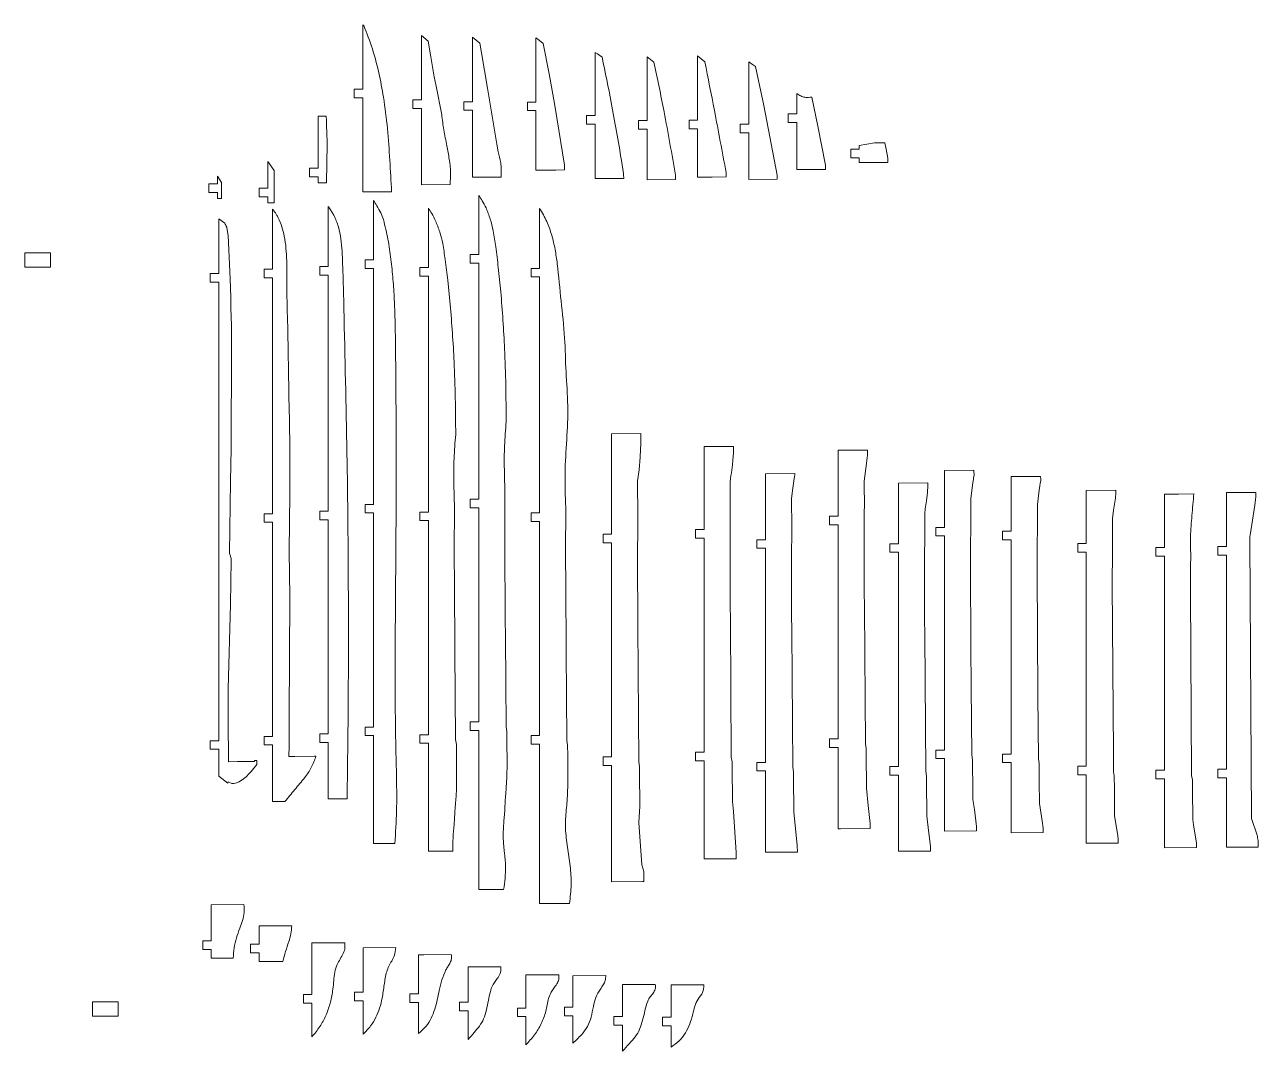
# Model space of a CAD drawing. Header units: millimetres. Extents: x -1254 to 1112, y -410 to 1173.
# Drawn here: x -733.9 to -301.3, y -283.2 to 76.7 of the extents above; entities that cross this region are included whole.
import ezdxf

# ---------------------------------------------------------------- set-up
doc = ezdxf.new("R2010")
doc.units = ezdxf.units.MM

msp = doc.modelspace()

# ---------------------------------------------------------------- linework, layer by layer
at = {"color": 7, "linetype": 'Continuous', "lineweight": 15}
for p, q in [((-614.97, 76.41), (-615.37, 76.74)), ((-615.37, 54.15), (-615.37, 76.74)), ((-594.79, 73), (-592.36, 71)), ((-594.79, 50.41), (-594.79, 73)), ((-592.36, 71), (-591.45, 65.47)), ((-574.32, 70.22), (-576.89, 72.33)), ((-576.89, 49.74), (-576.89, 72.33)), ((-573.66, 66.92), (-574.32, 70.22)), ((-554.62, 72.1), (-553.97, 71.65)), ((-554.62, 49.6), (-554.62, 72.1)), ((-552.13, 70.14), (-553.97, 71.65)), ((-549.97, 59.49), (-552.13, 70.14)), ((-591.45, 65.47), (-590.3, 58.46)), ((-571.58, 54.52), (-573.66, 66.92)), ((-533.87, 67.01), (-533.07, 66.46)), ((-533.87, 44.85), (-533.87, 67.01)), ((-533.07, 66.46), (-531.43, 65.34)), ((-513.22, 63.64), (-515.65, 65.45)), ((-515.65, 43.11), (-515.65, 65.45)), ((-495.38, 63.77), (-497.91, 65.85)), ((-497.91, 43.26), (-497.91, 65.85)), ((-478.66, 62.76), (-480.01, 63.69)), ((-480.01, 41.84), (-480.01, 63.69)), ((-478.66, 62.76), (-477.57, 62.02)), ((-474.74, 48.35), (-477.57, 62.02)), ((-590.3, 58.46), (-589.64, 55.16)), ((-548.14, 49.07), (-549.97, 59.49)), ((-618.37, 51.15), (-618.37, 54.15)), ((-618.37, 54.15), (-615.37, 54.15)), ((-587.66, 45.18), (-589.64, 55.16)), ((-568.33, 34.83), (-571.58, 54.52)), ((-463.12, 45.46), (-463.12, 52.58)), ((-618.37, 51.15), (-615.37, 51.15)), ((-615.37, 18.1), (-615.37, 51.15)), ((-597.79, 47.41), (-597.79, 50.41)), ((-597.79, 50.41), (-594.79, 50.41)), ((-579.89, 46.74), (-579.89, 49.74)), ((-579.89, 49.74), (-576.89, 49.74)), ((-557.62, 46.6), (-557.62, 49.6)), ((-557.62, 49.6), (-554.62, 49.6)), ((-547.33, 44.1), (-548.14, 49.07)), ((-470.02, 24.04), (-474.74, 48.35)), ((-455.79, 41.2), (-457.89, 51.34)), ((-631, 26.41), (-631, 44.64)), ((-628.14, 44.64), (-631, 44.64)), ((-628.14, 44.64), (-628.09, 42.99)), ((-597.79, 47.41), (-594.79, 47.41)), ((-594.79, 20.61), (-594.79, 47.41)), ((-579.89, 46.74), (-576.89, 46.74)), ((-576.89, 23.25), (-576.89, 46.74)), ((-557.62, 46.6), (-554.62, 46.6)), ((-554.62, 25.73), (-554.62, 46.6)), ((-544.6, 27.54), (-547.33, 44.1)), ((-536.87, 41.85), (-536.87, 44.85)), ((-536.87, 44.85), (-533.87, 44.85)), ((-500.91, 40.26), (-500.91, 43.26)), ((-500.91, 43.26), (-497.91, 43.26)), ((-466.12, 42.46), (-466.12, 45.46)), ((-466.12, 45.46), (-463.12, 45.46)), ((-628.09, 42.99), (-628.08, 42.68)), ((-628.08, 42.68), (-628.07, 42.07)), ((-628.07, 42.07), (-628.05, 41.28)), ((-628.05, 41.28), (-628.03, 40.44)), ((-628.03, 40.44), (-628, 39.65)), ((-628, 39.65), (-627.99, 39.21)), ((-627.88, 35), (-627.99, 39.21)), ((-536.87, 41.85), (-533.87, 41.85)), ((-533.87, 22.78), (-533.87, 41.85)), ((-518.65, 40.11), (-518.65, 43.11)), ((-518.65, 43.11), (-515.65, 43.11)), ((-518.65, 40.11), (-515.65, 40.11)), ((-515.65, 22.38), (-515.65, 40.11)), ((-500.91, 40.26), (-497.91, 40.26)), ((-497.91, 23.29), (-497.91, 40.26)), ((-483.01, 38.84), (-483.01, 41.84)), ((-483.01, 41.84), (-480.01, 41.84)), ((-466.12, 42.46), (-463.12, 42.46)), ((-463.12, 25.95), (-463.12, 42.46)), ((-453.13, 27.51), (-455.79, 41.2)), ((-628.03, 21.33), (-627.88, 35)), ((-567.89, 32.16), (-568.33, 34.83)), ((-483.01, 38.84), (-480.01, 38.84)), ((-480.01, 22.48), (-480.01, 38.84)), ((-435.94, 35.3), (-441.22, 34.44)), ((-435.43, 35.3), (-435.94, 35.3)), ((-435.43, 35.3), (-432.3, 35.32)), ((-431.83, 33.05), (-432.3, 35.32)), ((-444.22, 30.05), (-444.22, 33.05)), ((-444.22, 33.05), (-441.22, 33.05)), ((-441.22, 33.05), (-441.22, 34.44)), ((-431.23, 29.98), (-431.83, 33.05)), ((-648.63, 28.83), (-648.63, 19.42)), ((-646.45, 25.66), (-648.63, 28.83)), ((-634, 23.41), (-634, 26.41)), ((-634, 26.41), (-631, 26.41)), ((-544.59, 26.24), (-544.6, 27.54)), ((-544.59, 25.8), (-544.59, 26.24)), ((-523.86, 24.59), (-524.6, 29.07)), ((-453.12, 26.02), (-463.12, 25.95)), ((-453.13, 27.51), (-453.12, 26.02)), ((-444.22, 30.05), (-441.22, 30.05)), ((-441.22, 28.39), (-441.22, 30.05)), ((-431.22, 28.46), (-441.22, 28.39)), ((-431.23, 29.98), (-431.22, 28.61)), ((-431.22, 28.46), (-431.22, 28.61)), ((-666.31, 23.58), (-664.85, 21.46)), ((-666.31, 23.58), (-666.31, 20.91)), ((-646.45, 25.66), (-646.47, 16.34)), ((-634, 23.41), (-631, 23.41)), ((-631, 21.33), (-631, 23.41)), ((-566.84, 23.32), (-576.89, 23.25)), ((-554.62, 25.73), (-547.59, 25.78)), ((-547.59, 25.78), (-544.59, 25.8)), ((-533.87, 22.78), (-533.48, 22.78)), ((-533.48, 22.78), (-523.85, 22.85)), ((-523.86, 24.23), (-523.86, 24.59)), ((-523.85, 22.85), (-523.86, 24.23)), ((-505.64, 22.45), (-515.65, 22.38)), ((-505.64, 22.75), (-505.65, 23.98)), ((-505.64, 22.45), (-505.64, 22.75)), ((-492.85, 23.33), (-497.91, 23.29)), ((-487.91, 23.36), (-492.85, 23.33)), ((-487.91, 24.35), (-487.92, 24.89)), ((-487.91, 23.36), (-487.91, 24.35)), ((-470.01, 22.55), (-480.01, 22.48)), ((-470.02, 24.04), (-470.02, 23.91)), ((-470.02, 23.88), (-470.02, 23.91)), ((-470.02, 23.88), (-470.01, 22.55)), ((-669.31, 17.91), (-669.31, 20.91)), ((-669.31, 20.91), (-666.31, 20.91)), ((-669.31, 17.91), (-666.31, 17.91)), ((-666.31, 17.91), (-666.31, 15.83)), ((-664.85, 21.46), (-664.86, 15.83)), ((-651.63, 16.42), (-651.63, 19.42)), ((-651.63, 19.42), (-648.63, 19.42)), ((-628.03, 21.33), (-631, 21.33)), ((-615.37, 18.1), (-605.25, 18.17)), ((-584.72, 20.68), (-594.79, 20.61)), ((-666.31, 15.83), (-664.86, 15.83)), ((-651.63, 16.42), (-648.63, 16.42)), ((-648.63, 16.42), (-648.63, 14.33)), ((-648.63, 14.33), (-646.47, 14.33)), ((-646.47, 16.34), (-646.47, 14.33)), ((-627.45, -8.08), (-627.45, 12.99)), ((-611.55, 15.08), (-611.55, -5.68)), ((-574.63, 16.88), (-574.63, -3.87)), ((-646.96, 12.09), (-646.96, -8.98)), ((-626.63, 11.87), (-625.49, 9.95)), ((-608.11, 8.4), (-609.05, 10.73)), ((-592.34, 12.38), (-592.34, -8.38)), ((-553.32, -8.68), (-553.32, 12.34)), ((-665.87, 8.63), (-665.87, -10.48)), ((-665.87, 8.63), (-663.74, 7.16)), ((-663.74, 7.16), (-663.7, 7.13)), ((-663.07, 5.71), (-663.03, 5.51)), ((-663.03, 5.51), (-662.54, 2.82)), ((-661.91, -9.77), (-662.54, 2.82)), ((-724.91, -3.23), (-733.91, -3.23)), ((-733.91, -8.23), (-733.91, -3.23)), ((-724.91, -8.23), (-724.91, -3.23)), ((-577.63, -6.87), (-577.63, -3.87)), ((-577.63, -3.87), (-574.63, -3.87)), ((-724.91, -8.23), (-733.91, -8.23)), ((-641.93, -15.7), (-642, -6.07)), ((-630.45, -11.08), (-630.45, -8.08)), ((-630.45, -8.08), (-627.45, -8.08)), ((-614.55, -8.68), (-614.55, -5.68)), ((-614.55, -5.68), (-611.55, -5.68)), ((-595.34, -11.38), (-595.34, -8.38)), ((-595.34, -8.38), (-592.34, -8.38)), ((-577.63, -6.87), (-574.63, -6.87)), ((-574.63, -6.87), (-574.63, -89.61)), ((-566.94, -16.86), (-567.82, -8.35)), ((-668.87, -13.48), (-668.87, -10.48)), ((-668.87, -10.48), (-665.87, -10.48)), ((-661.91, -9.77), (-661.84, -12.56)), ((-661.77, -15.27), (-661.84, -12.56)), ((-649.96, -11.98), (-649.96, -8.98)), ((-649.96, -8.98), (-646.96, -8.98)), ((-649.96, -11.98), (-646.96, -11.98)), ((-646.96, -11.98), (-646.96, -94.71)), ((-630.45, -11.08), (-627.45, -11.08)), ((-627.45, -93.81), (-627.45, -11.08)), ((-614.55, -8.68), (-611.55, -8.68)), ((-611.55, -8.68), (-611.55, -91.41)), ((-595.34, -11.38), (-592.34, -11.38)), ((-592.34, -11.38), (-592.34, -94.11)), ((-584.65, -21.36), (-585.53, -12.85)), ((-556.32, -11.68), (-556.32, -8.68)), ((-556.32, -8.68), (-553.32, -8.68)), ((-556.32, -11.68), (-553.32, -11.68)), ((-553.32, -94.41), (-553.32, -11.68)), ((-668.87, -13.48), (-665.87, -13.48)), ((-665.87, -13.48), (-665.87, -174.27)), ((-661.77, -15.27), (-661.67, -19.09)), ((-641.93, -15.7), (-641.88, -23.23)), ((-661.67, -19.09), (-661.6, -21.41)), ((-661.6, -21.41), (-661.59, -21.95)), ((-661.59, -21.95), (-661.57, -22.64)), ((-661.57, -22.64), (-661.41, -28.65)), ((-641.88, -23.23), (-641.65, -29.79)), ((-661.36, -36.72), (-661.41, -28.65)), ((-641.65, -29.79), (-641.59, -30.83)), ((-641.59, -30.83), (-641.26, -51.64)), ((-661.36, -36.72), (-661.4, -45.31)), ((-661.4, -45.31), (-661.48, -63.14)), ((-641.26, -51.64), (-641.24, -52.2)), ((-641.24, -52.2), (-641.22, -53.54)), ((-641.09, -62.06), (-641.22, -53.54)), ((-661.48, -63.68), (-661.54, -71.87)), ((-661.48, -63.68), (-661.48, -63.14)), ((-640.94, -71.9), (-641.09, -62.06)), ((-528.1, -66.65), (-517.89, -66.58)), ((-528.1, -66.65), (-528.1, -101.91)), ((-517.89, -66.58), (-517.89, -66.79)), ((-517.89, -66.79), (-517.86, -70.06)), ((-661.73, -83.24), (-661.54, -71.87)), ((-640.94, -71.9), (-640.92, -72.12)), ((-640.91, -72.28), (-640.92, -72.12)), ((-640.91, -72.28), (-640.9, -74.28)), ((-517.86, -70.06), (-518.09, -74.68)), ((-485.38, -71.12), (-495.64, -71.19)), ((-495.64, -71.19), (-495.64, -100.21)), ((-485.36, -73.34), (-485.57, -75.97)), ((-485.38, -71.12), (-485.38, -71.18)), ((-485.38, -71.18), (-485.36, -73.34)), ((-438.34, -72.39), (-448.64, -72.46)), ((-448.64, -72.46), (-448.64, -95.54)), ((-438.34, -72.39), (-438.34, -72.82)), ((-438.34, -72.82), (-438.33, -74.13)), ((-640.95, -87.61), (-640.9, -74.28)), ((-518.45, -79.3), (-518.1, -74.85)), ((-518.1, -74.85), (-518.09, -74.81)), ((-518.09, -74.81), (-518.09, -74.68)), ((-486.08, -80.32), (-485.69, -77.51)), ((-485.69, -77.51), (-485.57, -75.97)), ((-438.75, -77.08), (-439.48, -83.29)), ((-438.75, -77.08), (-438.58, -75.89)), ((-438.58, -75.89), (-438.47, -75.15)), ((-438.47, -75.15), (-438.33, -74.13)), ((-518.99, -83.2), (-518.45, -79.3)), ((-486.38, -82.46), (-486.22, -81.3)), ((-486.22, -81.3), (-486.08, -80.32)), ((-463.85, -80.64), (-474.11, -80.72)), ((-474.11, -80.72), (-474.11, -103.8)), ((-464.06, -82.34), (-463.97, -81.72)), ((-463.88, -81.01), (-463.97, -81.72)), ((-463.85, -80.64), (-463.88, -81.01)), ((-401.01, -79.48), (-411.33, -79.55)), ((-411.33, -99.49), (-411.33, -79.55)), ((-401.18, -82.28), (-401, -81.01)), ((-401.01, -79.48), (-401.01, -79.78)), ((-401.01, -79.78), (-401, -81.01)), ((-377.63, -81.61), (-387.95, -81.68)), ((-387.95, -100.87), (-387.95, -81.68)), ((-377.63, -81.61), (-377.62, -82.6)), ((-662.04, -108.49), (-661.73, -83.24)), ((-518.99, -83.2), (-518.96, -87.45)), ((-486.38, -82.46), (-486.51, -83.53)), ((-486.49, -85.74), (-486.49, -85.74)), ((-464.54, -85.69), (-464.97, -89.33)), ((-464.54, -85.69), (-464.06, -82.34)), ((-439.48, -83.29), (-439.47, -84.88)), ((-417.16, -83.88), (-427.47, -83.95)), ((-427.47, -105.23), (-427.47, -83.95)), ((-417.36, -87.27), (-417.26, -86.41)), ((-417.26, -86.41), (-417.15, -85.61)), ((-417.16, -83.88), (-417.15, -85.26)), ((-417.15, -85.26), (-417.15, -85.61)), ((-402.15, -89.47), (-401.38, -83.73)), ((-401.23, -82.69), (-401.38, -83.73)), ((-401.18, -82.28), (-401.23, -82.69)), ((-378.77, -91.48), (-378.09, -86.44)), ((-378.09, -86.44), (-377.86, -84.88)), ((-377.86, -84.88), (-377.74, -84.03)), ((-377.74, -84.03), (-377.61, -83.15)), ((-377.62, -82.6), (-377.61, -83.15)), ((-351.29, -86.49), (-361.62, -86.56)), ((-351.28, -87.83), (-351.29, -86.49)), ((-640.95, -87.61), (-641.1, -107.86)), ((-577.63, -92.61), (-577.63, -89.61)), ((-577.63, -89.61), (-574.63, -89.61)), ((-565.55, -103.81), (-565.48, -87.63)), ((-417.7, -90.16), (-418.08, -92.94)), ((-417.7, -90.16), (-417.36, -87.27)), ((-361.62, -105.14), (-361.62, -86.56)), ((-352.04, -93.48), (-351.52, -89.91)), ((-351.52, -89.91), (-351.43, -89.23)), ((-351.35, -88.62), (-351.43, -89.23)), ((-351.35, -88.62), (-351.28, -87.98)), ((-351.28, -87.83), (-351.28, -87.98)), ((-329.32, -87.81), (-334.21, -87.84)), ((-334.21, -106.57), (-334.21, -87.84)), ((-323.88, -87.77), (-329.32, -87.81)), ((-312.5, -87.3), (-307.75, -87.27)), ((-312.5, -106.21), (-312.5, -87.3)), ((-307.75, -87.27), (-302.18, -87.23)), ((-302.28, -89.7), (-302.52, -91.72)), ((-302.28, -89.7), (-302.17, -88.76)), ((-302.17, -87.89), (-302.18, -87.23)), ((-302.17, -87.89), (-302.17, -88.76)), ((-649.96, -97.71), (-649.96, -94.71)), ((-649.96, -94.71), (-646.96, -94.71)), ((-630.45, -96.81), (-630.45, -93.81)), ((-630.45, -93.81), (-627.45, -93.81)), ((-614.55, -94.41), (-614.55, -91.41)), ((-614.55, -91.41), (-611.55, -91.41)), ((-614.55, -94.41), (-611.55, -94.41)), ((-611.55, -94.41), (-611.55, -169.47)), ((-595.34, -97.11), (-595.34, -94.11)), ((-595.34, -94.11), (-592.34, -94.11)), ((-583.26, -108.31), (-583.19, -92.14)), ((-577.63, -92.61), (-574.63, -92.61)), ((-574.63, -92.61), (-574.63, -167.67)), ((-556.32, -94.41), (-553.32, -94.41)), ((-556.32, -97.41), (-556.32, -94.41)), ((-544.24, -108.61), (-544.17, -92.44)), ((-519.02, -116.11), (-518.93, -92.62)), ((-418.3, -94.57), (-418.08, -92.94)), ((-352.43, -96.39), (-352.04, -93.48)), ((-304.19, -102.23), (-302.52, -91.72)), ((-649.96, -97.71), (-646.96, -97.71)), ((-646.96, -97.71), (-646.96, -172.77)), ((-630.45, -96.81), (-627.45, -96.81)), ((-627.45, -171.87), (-627.45, -96.81)), ((-595.34, -97.11), (-592.34, -97.11)), ((-592.34, -97.11), (-592.34, -172.17)), ((-556.32, -97.41), (-553.32, -97.41)), ((-553.32, -172.47), (-553.32, -97.41)), ((-451.64, -98.54), (-451.64, -95.54)), ((-451.64, -95.54), (-448.64, -95.54)), ((-451.64, -98.54), (-448.64, -98.54)), ((-448.64, -98.54), (-448.64, -173.6)), ((-414.33, -102.49), (-414.33, -99.49)), ((-414.33, -99.49), (-411.33, -99.49)), ((-565.47, -115.66), (-565.55, -103.81)), ((-531.1, -104.91), (-531.1, -101.91)), ((-531.1, -101.91), (-528.1, -101.91)), ((-498.64, -103.21), (-498.64, -100.21)), ((-498.64, -100.21), (-495.64, -100.21)), ((-498.64, -103.21), (-495.64, -103.21)), ((-495.64, -103.21), (-495.64, -178.27)), ((-477.11, -106.8), (-477.11, -103.8)), ((-477.11, -103.8), (-474.11, -103.8)), ((-414.33, -102.49), (-411.33, -102.49)), ((-411.33, -177.55), (-411.33, -102.49)), ((-390.95, -103.87), (-390.95, -100.87)), ((-390.95, -100.87), (-387.95, -100.87)), ((-640.98, -123.83), (-641.1, -107.86)), ((-531.1, -104.91), (-528.1, -104.91)), ((-528.1, -104.91), (-528.1, -179.97)), ((-477.11, -106.8), (-474.11, -106.8)), ((-474.11, -106.8), (-474.11, -181.85)), ((-430.47, -108.23), (-430.47, -105.23)), ((-430.47, -105.23), (-427.47, -105.23)), ((-390.95, -103.87), (-387.95, -103.87)), ((-387.95, -178.93), (-387.95, -103.87)), ((-364.62, -108.14), (-364.62, -105.14)), ((-364.62, -105.14), (-361.62, -105.14)), ((-364.62, -108.14), (-361.62, -108.14)), ((-361.62, -183.2), (-361.62, -108.14)), ((-337.21, -109.57), (-337.21, -106.57)), ((-337.21, -106.57), (-334.21, -106.57)), ((-315.5, -109.21), (-315.5, -106.21)), ((-315.5, -106.21), (-312.5, -106.21)), ((-303.64, -201.57), (-304.32, -103.87)), ((-661.54, -110.44), (-662.04, -108.49)), ((-661.55, -111.01), (-661.75, -126.44)), ((-661.54, -110.44), (-661.55, -111.01)), ((-583.17, -120.16), (-583.26, -108.31)), ((-544.15, -120.46), (-544.24, -108.61)), ((-439.48, -121.6), (-439.56, -109.74)), ((-430.47, -108.23), (-427.47, -108.23)), ((-427.47, -183.29), (-427.47, -108.23)), ((-337.21, -109.57), (-334.21, -109.57)), ((-334.21, -184.62), (-334.21, -109.57)), ((-315.5, -109.21), (-312.5, -109.21)), ((-312.5, -184.27), (-312.5, -109.21)), ((-565.42, -121.73), (-565.47, -115.66)), ((-518.94, -127.96), (-519.02, -116.11)), ((-486.47, -126.26), (-486.56, -114.41)), ((-402.25, -113.69), (-402.06, -141.3)), ((-378.87, -115.07), (-378.57, -158.43)), ((-583.13, -126.23), (-583.17, -120.16)), ((-544.11, -126.53), (-544.15, -120.46)), ((-464.95, -129.85), (-465.03, -118)), ((-418.4, -119.43), (-418.31, -131.28)), ((-352.54, -119.34), (-352.13, -178.46)), ((-640.98, -123.83), (-641.14, -165.82)), ((-565.36, -131.26), (-565.42, -121.73)), ((-439.44, -127.67), (-439.48, -121.6)), ((-325.13, -121.96), (-324.68, -186.54)), ((-662.55, -156.06), (-661.75, -126.44)), ((-583.07, -135.76), (-583.13, -126.23)), ((-544.05, -136.06), (-544.11, -126.53)), ((-518.9, -134.03), (-518.94, -127.96)), ((-486.43, -132.33), (-486.47, -126.26)), ((-439.1, -175.31), (-439.44, -127.67)), ((-565.31, -138.1), (-565.36, -131.26)), ((-518.57, -181.68), (-518.9, -134.03)), ((-486.1, -179.98), (-486.43, -132.33)), ((-464.91, -135.92), (-464.95, -129.85)), ((-418.27, -137.35), (-418.31, -131.28)), ((-583.02, -142.6), (-583.07, -135.76)), ((-565.09, -169.38), (-565.31, -138.1)), ((-544, -142.9), (-544.05, -136.06)), ((-464.57, -183.57), (-464.91, -135.92)), ((-417.94, -185), (-418.27, -137.35)), ((-582.8, -173.88), (-583.02, -142.6)), ((-401.96, -155.44), (-402.06, -141.3)), ((-543.78, -174.18), (-544, -142.9)), ((-401.79, -179.26), (-401.96, -155.44)), ((-662.55, -156.06), (-662.56, -162.4)), ((-378.42, -180.64), (-378.57, -158.43)), ((-662.56, -162.4), (-662.58, -168.43)), ((-662.58, -168.43), (-662.55, -173.48)), ((-641.14, -165.82), (-641.2, -174.87)), ((-577.63, -170.67), (-577.63, -167.67)), ((-577.63, -167.67), (-574.63, -167.67)), ((-649.96, -175.77), (-649.96, -172.77)), ((-649.96, -172.77), (-646.96, -172.77)), ((-630.45, -174.87), (-630.45, -171.87)), ((-630.45, -171.87), (-627.45, -171.87)), ((-614.55, -172.47), (-614.55, -169.47)), ((-614.55, -169.47), (-611.55, -169.47)), ((-614.55, -172.47), (-611.55, -172.47)), ((-611.55, -172.47), (-611.55, -210.28)), ((-595.34, -175.17), (-595.34, -172.17)), ((-595.34, -172.17), (-592.34, -172.17)), ((-577.63, -170.67), (-574.63, -170.67)), ((-574.63, -170.67), (-574.63, -226.48)), ((-564.81, -171.04), (-565.09, -169.38)), ((-564.79, -174.57), (-564.81, -171.04)), ((-556.32, -175.47), (-556.32, -172.47)), ((-556.32, -172.47), (-553.32, -172.47)), ((-668.87, -177.27), (-668.87, -174.27)), ((-668.87, -174.27), (-665.87, -174.27)), ((-668.87, -177.27), (-665.87, -177.27)), ((-665.87, -177.27), (-665.87, -186.7)), ((-662.45, -175.05), (-662.55, -173.48)), ((-662.45, -175.05), (-662.45, -175.25)), ((-662.45, -175.25), (-662.41, -181.63)), ((-649.96, -175.77), (-646.96, -175.77)), ((-646.96, -175.77), (-646.96, -195.58)), ((-641.21, -176.2), (-641.24, -179.77)), ((-641.2, -174.87), (-641.21, -176.2)), ((-630.45, -174.87), (-627.45, -174.87)), ((-627.45, -194.68), (-627.45, -174.87)), ((-595.34, -175.17), (-592.34, -175.17)), ((-592.34, -175.17), (-592.34, -212.98)), ((-582.52, -175.54), (-582.8, -173.88)), ((-582.5, -179.07), (-582.52, -175.54)), ((-564.73, -182.17), (-564.79, -174.57)), ((-556.32, -175.47), (-553.32, -175.47)), ((-553.32, -231.28), (-553.32, -175.47)), ((-543.5, -175.84), (-543.78, -174.18)), ((-543.48, -179.37), (-543.5, -175.84)), ((-451.64, -176.6), (-451.64, -173.6)), ((-451.64, -173.6), (-448.64, -173.6)), ((-451.64, -176.6), (-448.64, -176.6)), ((-448.64, -176.6), (-448.64, -205.13)), ((-438.82, -176.97), (-439.1, -175.31)), ((-438.8, -180.51), (-438.82, -176.97)), ((-662.41, -181.63), (-659.29, -181.61)), ((-659.29, -181.61), (-658.16, -181.6)), ((-658.16, -181.6), (-657.03, -181.59)), ((-657.03, -181.59), (-656.18, -181.59)), ((-656.18, -181.59), (-655.5, -181.58)), ((-655.5, -181.58), (-654.95, -181.58)), ((-654.95, -181.58), (-654.49, -181.58)), ((-654.49, -181.58), (-654.08, -181.57)), ((-654.08, -181.57), (-653.72, -181.57)), ((-653.72, -181.57), (-653.38, -181.57)), ((-653.38, -181.57), (-653.3, -181.57)), ((-653.3, -181.47), (-653.3, -181.22)), ((-653.24, -181.22), (-653.3, -181.22)), ((-653.3, -181.57), (-653.3, -181.47)), ((-652.94, -181.22), (-653.24, -181.22)), ((-652.94, -181.22), (-652.51, -181.22)), ((-652.51, -181.22), (-652.51, -182.32)), ((-641.24, -179.77), (-639.14, -179.76)), ((-639.14, -179.76), (-632.25, -179.71)), ((-632.25, -179.71), (-631.76, -179.71)), ((-582.44, -186.67), (-582.5, -179.07)), ((-543.41, -188.18), (-543.48, -179.37)), ((-531.1, -182.97), (-531.1, -179.97)), ((-531.1, -179.97), (-528.1, -179.97)), ((-518.29, -183.34), (-518.57, -181.68)), ((-498.64, -181.27), (-498.64, -178.27)), ((-498.64, -178.27), (-495.64, -178.27)), ((-498.64, -181.27), (-495.64, -181.27)), ((-495.64, -181.27), (-495.64, -215.73)), ((-485.82, -181.64), (-486.1, -179.98)), ((-485.8, -185.17), (-485.82, -181.64)), ((-438.74, -189.31), (-438.8, -180.51)), ((-414.33, -180.55), (-414.33, -177.55)), ((-414.33, -177.55), (-411.33, -177.55)), ((-414.33, -180.55), (-411.33, -180.55)), ((-411.33, -205.94), (-411.33, -180.55)), ((-401.51, -180.92), (-401.79, -179.26)), ((-401.49, -183.94), (-401.51, -180.92)), ((-390.95, -181.93), (-390.95, -178.93)), ((-390.95, -178.93), (-387.95, -178.93)), ((-378.42, -180.64), (-378.14, -182.3)), ((-352.08, -185.12), (-352.13, -178.46)), ((-655.21, -185.74), (-656.27, -186.88)), ((-654.52, -185.05), (-655.21, -185.74)), ((-652.5, -182.59), (-654.52, -185.05)), ((-652.51, -182.32), (-652.5, -182.59)), ((-564.82, -186.99), (-564.73, -182.17)), ((-531.1, -182.97), (-528.1, -182.97)), ((-528.1, -182.97), (-528.1, -223.68)), ((-518.26, -186.88), (-518.29, -183.34)), ((-485.73, -193.98), (-485.8, -185.17)), ((-477.11, -184.85), (-477.11, -181.85)), ((-477.11, -181.85), (-474.11, -181.85)), ((-477.11, -184.85), (-474.11, -184.85)), ((-474.11, -184.85), (-474.11, -213.38)), ((-464.3, -185.22), (-464.57, -183.57)), ((-464.27, -188.76), (-464.3, -185.22)), ((-430.47, -186.29), (-430.47, -183.29)), ((-430.47, -183.29), (-427.47, -183.29)), ((-417.66, -186.66), (-417.94, -185)), ((-401.49, -183.94), (-401.46, -189.25)), ((-390.95, -181.93), (-387.95, -181.93)), ((-387.95, -206.56), (-387.95, -181.93)), ((-378.14, -182.3), (-378.12, -184.81)), ((-378.12, -184.81), (-378.11, -186.63)), ((-364.62, -186.2), (-364.62, -183.2)), ((-364.62, -183.2), (-361.62, -183.2)), ((-351.8, -186.57), (-352.08, -185.12)), ((-337.21, -187.62), (-337.21, -184.62)), ((-337.21, -184.62), (-334.21, -184.62)), ((-315.5, -187.27), (-315.5, -184.27)), ((-315.5, -184.27), (-312.5, -184.27)), ((-665.87, -186.7), (-662.68, -189.1)), ((-662.68, -189.1), (-662.49, -188.72)), ((-662.09, -188.96), (-662.49, -188.72)), ((-662.05, -188.97), (-662.09, -188.96)), ((-661.48, -189.16), (-662.05, -188.97)), ((-661.31, -189.24), (-661.48, -189.16)), ((-660.51, -189.3), (-661.31, -189.24)), ((-659.93, -189.15), (-660.51, -189.3)), ((-660.51, -189.3), (-660.51, -189.3)), ((-659.62, -189.09), (-659.93, -189.15)), ((-659.61, -189.08), (-659.62, -189.09)), ((-658.67, -188.69), (-659.61, -189.08)), ((-658.55, -188.6), (-658.67, -188.69)), ((-657.59, -188), (-658.55, -188.6)), ((-657.19, -187.64), (-657.59, -188)), ((-656.27, -186.88), (-657.19, -187.64)), ((-582.53, -191.49), (-582.44, -186.67)), ((-565.02, -190.68), (-564.82, -186.99)), ((-543.71, -195.48), (-543.4, -189.77)), ((-543.41, -188.5), (-543.41, -188.18)), ((-543.4, -189.77), (-543.41, -188.5)), ((-518.2, -195.68), (-518.26, -186.88)), ((-464.21, -197.56), (-464.27, -188.76)), ((-438.74, -189.64), (-438.74, -189.31)), ((-438.73, -190.9), (-438.74, -189.64)), ((-430.47, -186.29), (-427.47, -186.29)), ((-427.47, -213.02), (-427.47, -186.29)), ((-417.63, -190.19), (-417.66, -186.66)), ((-417.63, -190.19), (-417.57, -199)), ((-401.46, -189.25), (-401.45, -190.4)), ((-378.11, -186.63), (-378.09, -188.59)), ((-378.04, -196.23), (-378.09, -188.59)), ((-364.62, -186.2), (-361.62, -186.2)), ((-361.62, -210.22), (-361.62, -186.2)), ((-351.79, -188.13), (-351.8, -186.57)), ((-351.79, -188.13), (-351.78, -189.68)), ((-351.7, -200.5), (-351.78, -189.68)), ((-337.21, -187.62), (-334.21, -187.62)), ((-334.21, -211.79), (-334.21, -187.62)), ((-324.4, -187.9), (-324.68, -186.54)), ((-324.37, -191.48), (-324.4, -187.9)), ((-315.5, -187.27), (-312.5, -187.27)), ((-312.5, -211.61), (-312.5, -187.27)), ((-582.73, -195.18), (-582.53, -191.49)), ((-485.73, -194.3), (-485.73, -193.98)), ((-485.72, -195.56), (-485.73, -194.3)), ((-438.15, -196.96), (-438.73, -190.9)), ((-401.42, -194.85), (-401.45, -190.4)), ((-324.3, -201.92), (-324.37, -191.48)), ((-642.64, -195.58), (-646.96, -195.58)), ((-620.85, -194.68), (-627.45, -194.68)), ((-518.19, -197.27), (-518.5, -202.99)), ((-518.2, -196.01), (-518.2, -195.68)), ((-518.19, -197.27), (-518.2, -196.01)), ((-485.39, -199.04), (-485.72, -195.56)), ((-464.21, -197.89), (-464.21, -197.56)), ((-464.2, -199.15), (-464.21, -197.89)), ((-438.15, -196.96), (-437.43, -203.32)), ((-417.57, -199), (-417.57, -199.32)), ((-401.42, -194.85), (-400.86, -198.4)), ((-400.86, -198.4), (-400.14, -204.32)), ((-378.04, -196.23), (-377.08, -202.33)), ((-518.5, -202.99), (-517.43, -217.83)), ((-485.39, -199.04), (-484.38, -213.44)), ((-463.07, -211.03), (-464.2, -199.15)), ((-437.43, -203.32), (-437.42, -204.62)), ((-417.56, -200.59), (-417.57, -199.32)), ((-417.56, -200.59), (-417.4, -201.6)), ((-417.4, -201.6), (-416.9, -205.73)), ((-377.08, -202.33), (-376.76, -204.95)), ((-351.7, -200.5), (-350.6, -207.56)), ((-324.3, -201.92), (-324.01, -203.81)), ((-301.72, -207.41), (-303.64, -201.57)), ((-448.64, -205.13), (-447.77, -205.12)), ((-447.77, -205.12), (-437.41, -205.05)), ((-437.42, -204.62), (-437.41, -205.05)), ((-416.9, -205.73), (-416.27, -211.2)), ((-411.33, -205.94), (-400.13, -205.86)), ((-400.14, -204.32), (-400.13, -205.56)), ((-400.13, -205.56), (-400.13, -205.86)), ((-387.95, -206.56), (-376.75, -206.49)), ((-376.76, -204.95), (-376.76, -205.5)), ((-376.76, -205.5), (-376.75, -206.49)), ((-350.6, -207.56), (-350.43, -208.66)), ((-324.01, -203.81), (-323.03, -210.23)), ((-604.11, -210.28), (-611.55, -210.28)), ((-463.07, -211.03), (-462.91, -213.3)), ((-416.27, -211.2), (-416.27, -211.56)), ((-416.27, -211.56), (-416.26, -212.94)), ((-361.62, -210.22), (-351.5, -210.15)), ((-351.5, -210.15), (-350.42, -210.15)), ((-350.42, -209.99), (-350.43, -208.66)), ((-350.42, -209.99), (-350.42, -210.15)), ((-334.21, -211.79), (-323.02, -211.72)), ((-323.03, -210.58), (-323.03, -210.23)), ((-323.03, -210.58), (-323.02, -211.72)), ((-312.5, -211.61), (-309.09, -211.59)), ((-309.09, -211.59), (-301.31, -211.53)), ((-583.78, -212.98), (-592.34, -212.98)), ((-495.64, -215.73), (-484.64, -215.65)), ((-484.64, -215.65), (-484.37, -215.65)), ((-484.38, -213.44), (-484.37, -215.6)), ((-484.37, -215.6), (-484.37, -215.65)), ((-474.11, -213.38), (-473.24, -213.38)), ((-473.24, -213.38), (-462.91, -213.3)), ((-427.47, -213.02), (-419.99, -212.97)), ((-419.99, -212.97), (-416.26, -212.94)), ((-517.43, -217.83), (-516.82, -220.12)), ((-516.82, -220.12), (-516.79, -223.39)), ((-528.1, -223.68), (-517.28, -223.61)), ((-517.28, -223.61), (-516.79, -223.6)), ((-516.79, -223.39), (-516.79, -223.6)), ((-565.95, -226.48), (-574.63, -226.48)), ((-657.05, -231.69), (-668.46, -231.77)), ((-668.46, -244.45), (-668.46, -231.77)), ((-542.83, -231.28), (-553.32, -231.28)), ((-640.24, -239.11), (-651.69, -239.19)), ((-651.69, -245.63), (-651.69, -239.19)), ((-671.46, -247.45), (-671.46, -244.45)), ((-671.46, -244.45), (-668.46, -244.45)), ((-654.69, -248.63), (-654.69, -245.63)), ((-654.69, -245.63), (-651.69, -245.63)), ((-621.68, -245.07), (-633.16, -245.15)), ((-633.16, -263.28), (-633.16, -245.15)), ((-671.46, -247.45), (-668.46, -247.45)), ((-668.46, -250.45), (-668.46, -247.45)), ((-660.81, -250.45), (-668.46, -250.45)), ((-654.69, -248.63), (-651.69, -248.63)), ((-651.69, -251.63), (-651.69, -248.63)), ((-603.72, -246.81), (-615.21, -246.9)), ((-615.21, -262.4), (-615.21, -246.9)), ((-593.92, -249.27), (-595.8, -249.28)), ((-595.8, -262.98), (-595.8, -249.28)), ((-584.29, -249.2), (-593.92, -249.27)), ((-643.41, -251.63), (-651.69, -251.63)), ((-566.92, -253.49), (-578.44, -253.57)), ((-578.44, -265.93), (-578.44, -253.57)), ((-546.61, -256.3), (-558.14, -256.38)), ((-558.14, -267.99), (-558.14, -256.38)), ((-530.14, -256.61), (-541.66, -256.69)), ((-541.66, -267.69), (-541.66, -256.69)), ((-636.16, -266.28), (-636.16, -263.28)), ((-636.16, -263.28), (-633.16, -263.28)), ((-618.21, -265.4), (-618.21, -262.4)), ((-618.21, -262.4), (-615.21, -262.4)), ((-598.8, -262.98), (-595.8, -262.98)), ((-598.8, -265.98), (-598.8, -262.98)), ((-512.78, -259.7), (-524.31, -259.78)), ((-524.31, -270.93), (-524.31, -259.78)), ((-495.72, -259.82), (-507.24, -259.9)), ((-507.24, -271.22), (-507.24, -259.9)), ((-701.17, -265.78), (-710.17, -265.78)), ((-710.17, -270.78), (-710.17, -265.78)), ((-701.17, -270.78), (-701.17, -265.78)), ((-636.16, -266.28), (-633.16, -266.28)), ((-633.16, -278.04), (-633.16, -266.28)), ((-618.21, -265.4), (-615.21, -265.4)), ((-615.21, -277.08), (-615.21, -265.4)), ((-598.8, -265.98), (-595.8, -265.98)), ((-595.8, -276.87), (-595.8, -265.98)), ((-581.44, -268.93), (-581.44, -265.93)), ((-581.44, -265.93), (-578.44, -265.93)), ((-561.14, -267.99), (-558.14, -267.99)), ((-561.14, -270.99), (-561.14, -267.99)), ((-544.66, -270.69), (-544.66, -267.69)), ((-544.66, -267.69), (-541.66, -267.69)), ((-701.17, -270.78), (-710.17, -270.78)), ((-581.44, -268.93), (-578.44, -268.93)), ((-578.44, -279.05), (-578.44, -268.93)), ((-561.14, -270.99), (-558.14, -270.99)), ((-558.14, -280.89), (-558.14, -270.99)), ((-544.66, -270.69), (-541.66, -270.69)), ((-541.66, -280.29), (-541.66, -270.69)), ((-527.31, -273.93), (-527.31, -270.93)), ((-527.31, -270.93), (-524.31, -270.93)), ((-510.24, -274.22), (-510.24, -271.22)), ((-510.24, -271.22), (-507.24, -271.22)), ((-527.31, -273.93), (-524.31, -273.93)), ((-524.31, -283.15), (-524.31, -273.93)), ((-510.24, -274.22), (-507.24, -274.22)), ((-507.24, -281.66), (-507.24, -274.22))]:
    msp.add_line(p, q, dxfattribs=at)
msp.add_arc((-294.32, -103.8), 10, 170.9707, 180.3998, dxfattribs=at)
for points, knots in [([(-605.25, 18.17), (-605.44, 21.86), (-605.81, 29.25), (-606.62, 40.31), (-607.86, 50.54), (-609.63, 59.87), (-611.81, 68.29), (-613.92, 73.7), (-614.97, 76.41)], [0, 0, 0, 0, 0.186663, 0.373905, 0.560747, 0.707054, 0.853203, 1, 1, 1, 1]), ([(-524.6, 29.07), (-525.75, 35.86), (-527.81, 47.99), (-530.33, 60.04), (-531.43, 65.34)], [0, 0, 0, 0, 0.559991, 1, 1, 1, 1]), ([(-505.65, 23.98), (-506.97, 31.4), (-509.31, 44.66), (-512.02, 57.84), (-513.22, 63.64)], [0, 0, 0, 0, 0.559987, 1, 1, 1, 1]), ([(-487.92, 24.89), (-489.28, 32.16), (-491.7, 45.13), (-494.26, 58.08), (-495.38, 63.77)], [0, 0, 0, 0, 0.559999, 1, 1, 1, 1]), ([(-463.12, 52.58), (-462.67, 52.29), (-461.81, 51.73), (-460.4, 51.2), (-459.07, 51.25), (-458.26, 51.31), (-457.89, 51.34)], [0, 0, 0, 0, 0.286413, 0.561399, 0.795315, 1, 1, 1, 1]), ([(-584.72, 20.68), (-584.62, 22.11), (-584.4, 25.08), (-584.99, 29.64), (-585.88, 34.59), (-586.98, 39.76), (-587.44, 43.41), (-587.66, 45.18)], [0, 0, 0, 0, 0.173419, 0.360036, 0.554643, 0.783769, 1, 1, 1, 1]), ([(-566.84, 23.32), (-566.79, 25), (-566.71, 28), (-567.53, 30.89), (-567.89, 32.16)], [0, 0, 0, 0, 0.560354, 1, 1, 1, 1]), ([(-626.63, 11.87), (-626.77, 12.08), (-627.04, 12.46), (-627.33, 12.83), (-627.45, 12.99)], [0, 0, 0, 0, 0.556913, 1, 1, 1, 1]), ([(-609.05, 10.73), (-609.47, 11.57), (-610.23, 13.07), (-611.14, 14.46), (-611.55, 15.08)], [0, 0, 0, 0, 0.561971, 1, 1, 1, 1]), ([(-572.13, 12.53), (-572.55, 13.37), (-573.31, 14.87), (-574.22, 16.27), (-574.63, 16.88)], [0, 0, 0, 0, 0.561962, 1, 1, 1, 1]), ([(-646.14, 10.97), (-646.29, 11.18), (-646.55, 11.56), (-646.84, 11.93), (-646.96, 12.09)], [0, 0, 0, 0, 0.556908, 1, 1, 1, 1]), ([(-645, 9.05), (-645.2, 9.41), (-645.55, 10.06), (-645.96, 10.69), (-646.14, 10.97)], [0, 0, 0, 0, 0.552064, 1, 1, 1, 1]), ([(-642, -6.07), (-642.07, -4.61), (-642.22, -1.69), (-642.73, 2.32), (-643.59, 5.96), (-644.53, 8.02), (-645, 9.05)], [0, 0, 0, 0, 0.282945, 0.56338, 0.781412, 1, 1, 1, 1]), ([(-620.85, -194.68), (-620.68, -181.92), (-620.33, -156.39), (-620.38, -118.11), (-620.72, -75.74), (-621.66, -38.74), (-622.14, -13.03), (-622.59, -2.7), (-622.97, 1.66), (-623.75, 5.97), (-624.91, 8.63), (-625.49, 9.95)], [0, 0, 0, 0, 0.18673, 0.373446, 0.560073, 0.806539, 0.914849, 0.936338, 0.957753, 0.978899, 1, 1, 1, 1]), ([(-589.84, 8.03), (-590.26, 8.87), (-591.02, 10.36), (-591.93, 11.76), (-592.34, 12.38)], [0, 0, 0, 0, 0.561971, 1, 1, 1, 1]), ([(-569.58, 4.52), (-569.9, 5.89), (-570.55, 8.62), (-571.6, 11.23), (-572.13, 12.53)], [0, 0, 0, 0, 0.498797, 1, 1, 1, 1]), ([(-544.17, -92.44), (-544.32, -88.48), (-544.62, -80.56), (-543.8, -68.71), (-543.19, -56.84), (-544.23, -44.99), (-544.35, -32.71), (-545.88, -20.11), (-546.74, -9.72), (-547.84, -2.02), (-549, 2.96), (-550.69, 7.85), (-552.43, 10.83), (-553.32, 12.34)], [0, 0, 0, 0, 0.111985, 0.223871, 0.335635, 0.447686, 0.55962, 0.682643, 0.806222, 0.85449, 0.902493, 0.950658, 1, 1, 1, 1]), ([(-663.07, 5.71), (-663.18, 5.98), (-663.38, 6.46), (-663.6, 6.93), (-663.7, 7.13)], [0, 0, 0, 0, 0.558986, 1, 1, 1, 1]), ([(-604.11, -210.28), (-603.86, -206.48), (-603.36, -198.86), (-603.49, -187.38), (-603.78, -175.89), (-603.95, -164.41), (-604.01, -152.95), (-603.95, -127.36), (-603.58, -96.61), (-603.66, -60.67), (-603.78, -40.33), (-604.01, -26.63), (-604.26, -19.56), (-604.7, -12.51), (-605.43, -5.48), (-606.39, 1.54), (-607.54, 6.11), (-608.11, 8.4)], [0, 0, 0, 0, 0.052111, 0.104566, 0.157148, 0.209599, 0.261904, 0.31411, 0.56004, 0.683183, 0.806315, 0.838611, 0.870898, 0.903164, 0.935422, 0.967724, 1, 1, 1, 1]), ([(-587.29, 0.02), (-587.61, 1.38), (-588.26, 4.12), (-589.31, 6.73), (-589.84, 8.03)], [0, 0, 0, 0, 0.498794, 1, 1, 1, 1]), ([(-567.82, -8.35), (-568.11, -5.94), (-568.63, -1.64), (-569.29, 2.64), (-569.58, 4.52)], [0, 0, 0, 0, 0.5598278, 1, 1, 1, 1]), ([(-585.53, -12.85), (-585.82, -10.44), (-586.34, -6.14), (-587, -1.87), (-587.29, 0.02)], [0, 0, 0, 0, 0.5598278, 1, 1, 1, 1]), ([(-565.04, -62.47), (-565.12, -53.94), (-565.27, -38.71), (-566.43, -23.53), (-566.94, -16.86)], [0, 0, 0, 0, 0.560193, 1, 1, 1, 1]), ([(-582.75, -66.97), (-582.83, -58.44), (-582.98, -43.22), (-584.14, -28.03), (-584.65, -21.36)], [0, 0, 0, 0, 0.5601931, 1, 1, 1, 1]), ([(-565.48, -87.63), (-565.57, -84.83), (-565.75, -79.24), (-565.73, -70.84), (-565.27, -65.26), (-565.04, -62.47)], [0, 0, 0, 0, 0.333537, 0.666654, 1, 1, 1, 1]), ([(-583.19, -92.14), (-583.28, -89.34), (-583.46, -83.74), (-583.44, -75.34), (-582.98, -69.76), (-582.75, -66.97)], [0, 0, 0, 0, 0.333537, 0.666653, 1, 1, 1, 1]), ([(-486.49, -85.74), (-486.49, -85.33), (-486.5, -84.59), (-486.5, -83.85), (-486.51, -83.53)], [0, 0, 0, 0, 0.559996, 1, 1, 1, 1]), ([(-486.46, -96.04), (-486.46, -94.12), (-486.46, -90.69), (-486.48, -87.25), (-486.49, -85.74)], [0, 0, 0, 0, 0.559996, 1, 1, 1, 1]), ([(-439.47, -96.55), (-439.46, -94.37), (-439.45, -90.48), (-439.46, -86.59), (-439.47, -84.88)], [0, 0, 0, 0, 0.559999, 1, 1, 1, 1]), ([(-518.93, -92.62), (-518.94, -91.66), (-518.94, -89.93), (-518.95, -88.21), (-518.96, -87.45)], [0, 0, 0, 0, 0.559998, 1, 1, 1, 1]), ([(-464.93, -101.79), (-464.93, -99.46), (-464.93, -95.31), (-464.96, -91.16), (-464.97, -89.33)], [0, 0, 0, 0, 0.559994, 1, 1, 1, 1]), ([(-402.25, -113.69), (-402.21, -109.17), (-402.14, -101.09), (-402.15, -93.02), (-402.15, -89.47)], [0, 0, 0, 0, 0.560002, 1, 1, 1, 1]), ([(-325.13, -121.96), (-325.13, -119.93), (-325.14, -115.69), (-324.93, -109.29), (-325.19, -102.42), (-324.59, -95.26), (-324.12, -90.27), (-323.88, -87.77)], [0, 0, 0, 0, 0.178019, 0.371628, 0.560687, 0.779744, 1, 1, 1, 1]), ([(-418.4, -119.43), (-418.35, -114.79), (-418.28, -106.5), (-418.3, -98.21), (-418.3, -94.57)], [0, 0, 0, 0, 0.5600019, 1, 1, 1, 1]), ([(-378.87, -115.07), (-378.84, -110.67), (-378.77, -102.81), (-378.77, -94.94), (-378.77, -91.48)], [0, 0, 0, 0, 0.56, 1, 1, 1, 1]), ([(-486.46, -98.3), (-486.46, -97.88), (-486.46, -97.12), (-486.46, -96.37), (-486.46, -96.04)], [0, 0, 0, 0, 0.560005, 1, 1, 1, 1]), ([(-486.46, -101.21), (-486.46, -100.67), (-486.46, -99.7), (-486.46, -98.73), (-486.46, -98.3)], [0, 0, 0, 0, 0.559994, 1, 1, 1, 1]), ([(-439.56, -109.74), (-439.54, -107.28), (-439.51, -102.88), (-439.48, -98.48), (-439.47, -96.55)], [0, 0, 0, 0, 0.5600016, 1, 1, 1, 1]), ([(-352.54, -119.34), (-352.5, -115.06), (-352.44, -107.41), (-352.43, -99.76), (-352.43, -96.39)], [0, 0, 0, 0, 0.560001, 1, 1, 1, 1]), ([(-486.56, -114.41), (-486.54, -111.94), (-486.5, -107.55), (-486.48, -103.15), (-486.46, -101.21)], [0, 0, 0, 0, 0.56, 1, 1, 1, 1]), ([(-464.94, -104.8), (-464.94, -104.24), (-464.94, -103.24), (-464.93, -102.23), (-464.93, -101.79)], [0, 0, 0, 0, 0.559999, 1, 1, 1, 1]), ([(-465.03, -118), (-465.01, -115.53), (-464.98, -111.13), (-464.95, -106.74), (-464.94, -104.8)], [0, 0, 0, 0, 0.56, 1, 1, 1, 1]), ([(-642.64, -195.58), (-641.49, -194.18), (-639.2, -191.38), (-635.9, -187.58), (-633.23, -183.72), (-632.25, -181.05), (-631.76, -179.71)], [0, 0, 0, 0, 0.279881, 0.560841, 0.779481, 1, 1, 1, 1]), ([(-565.57, -199.11), (-565.49, -197.3), (-565.36, -194.48), (-565.11, -191.68), (-565.02, -190.68)], [0, 0, 0, 0, 0.644969, 1, 1, 1, 1]), ([(-583.28, -203.61), (-583.2, -201.8), (-583.07, -198.98), (-582.82, -196.18), (-582.73, -195.18)], [0, 0, 0, 0, 0.644965, 1, 1, 1, 1]), ([(-542.83, -231.28), (-542.59, -229.1), (-542.11, -224.73), (-542.49, -218.1), (-543.54, -211.59), (-544.49, -205.04), (-544.07, -199.66), (-543.8, -196.48), (-543.71, -195.48)], [0, 0, 0, 0, 0.182828, 0.366916, 0.551124, 0.73365, 0.916547, 1, 1, 1, 1]), ([(-565.95, -226.48), (-565.77, -225.14), (-565.4, -222.45), (-565.18, -218.13), (-565.65, -213.57), (-566.17, -208.77), (-566.02, -203.92), (-565.72, -200.72), (-565.57, -199.11)], [0, 0, 0, 0, 0.148204, 0.296086, 0.472027, 0.647993, 0.823627, 1, 1, 1, 1]), ([(-583.78, -212.98), (-583.77, -211.42), (-583.75, -208.29), (-583.44, -205.17), (-583.28, -203.61)], [0, 0, 0, 0, 0.498977, 1, 1, 1, 1]), ([(-301.31, -211.53), (-301.3, -210.75), (-301.29, -209.36), (-301.58, -208), (-301.72, -207.41)], [0, 0, 0, 0, 0.559071, 1, 1, 1, 1]), ([(-660.81, -250.45), (-660.7, -249.26), (-660.49, -246.88), (-659.75, -243.35), (-658.53, -240.22), (-657.48, -237.32), (-656.79, -234.53), (-656.96, -232.64), (-657.05, -231.69)], [0, 0, 0, 0, 0.186046, 0.371246, 0.559284, 0.706888, 0.852242, 1, 1, 1, 1]), ([(-643.41, -251.63), (-643.09, -250.48), (-642.44, -248.15), (-641.34, -244.97), (-640.51, -241.96), (-640.33, -240.06), (-640.24, -239.11)], [0, 0, 0, 0, 0.277556, 0.559096, 0.779799, 1, 1, 1, 1]), ([(-633.16, -278.04), (-632.2, -276.89), (-630.28, -274.6), (-628.21, -270.64), (-626.73, -266.45), (-625.92, -262.56), (-625.59, -259.1), (-625.33, -256.14), (-624.72, -253.47), (-623.55, -251.26), (-622.42, -249.38), (-621.47, -247.3), (-621.61, -245.82), (-621.68, -245.07)], [0, 0, 0, 0, 0.126311, 0.250552, 0.374725, 0.499927, 0.584135, 0.667918, 0.750428, 0.81329, 0.876591, 0.937689, 1, 1, 1, 1]), ([(-603.72, -246.81), (-603.85, -247.72), (-604.1, -249.36), (-605.15, -251.47), (-606.24, -253.3), (-607.01, -255.3), (-607.49, -257.49), (-607.85, -259.8), (-608.15, -262.15), (-608.6, -264.89), (-609.34, -267.97), (-610.66, -271.29), (-612.56, -274.43), (-614.31, -276.18), (-615.21, -277.08)], [0, 0, 0, 0, 0.082439, 0.150014, 0.212378, 0.276234, 0.34441, 0.415805, 0.488415, 0.560056, 0.669044, 0.775749, 0.88418, 1, 1, 1, 1]), ([(-595.8, -276.87), (-594.87, -276.08), (-593.07, -274.56), (-591.25, -271.57), (-590.03, -268.41), (-589.21, -265.12), (-588.49, -261.66), (-587.65, -258.11), (-586.61, -255.26), (-585.43, -253.35), (-584.66, -252.09), (-584.1, -250.68), (-584.22, -249.7), (-584.29, -249.2)], [0, 0, 0, 0, 0.118576, 0.229107, 0.338478, 0.44929, 0.561272, 0.684223, 0.80672, 0.855876, 0.904542, 0.951391, 1, 1, 1, 1]), ([(-578.44, -279.05), (-577.71, -278.2), (-576.36, -276.63), (-574.34, -274.35), (-572.83, -271.7), (-571.96, -268.61), (-571.3, -265.39), (-570.73, -262.53), (-570.04, -260.23), (-568.95, -258.65), (-567.86, -257.19), (-566.83, -255.51), (-566.89, -254.16), (-566.92, -253.49)], [0, 0, 0, 0, 0.116343, 0.217521, 0.318257, 0.432361, 0.552093, 0.662128, 0.738992, 0.800502, 0.861719, 0.930866, 1, 1, 1, 1]), ([(-558.14, -280.89), (-557.1, -279.76), (-555.02, -277.49), (-552.63, -273.5), (-551.27, -269.87), (-550.7, -266.84), (-550.23, -264.58), (-549.46, -262.57), (-548.33, -260.99), (-547.32, -259.6), (-546.48, -258.03), (-546.57, -256.88), (-546.61, -256.3)], [0, 0, 0, 0, 0.166145, 0.333134, 0.500021, 0.583889, 0.667226, 0.750033, 0.81392, 0.877568, 0.938127, 1, 1, 1, 1]), ([(-541.66, -280.29), (-540.64, -279.34), (-538.74, -277.57), (-536.44, -274.54), (-535.14, -271.11), (-534.54, -267.62), (-533.75, -264.2), (-532.32, -261.73), (-531, -259.92), (-530.17, -258.36), (-530.15, -257.2), (-530.14, -256.61)], [0, 0, 0, 0, 0.155325, 0.289327, 0.4198, 0.559322, 0.683995, 0.80789, 0.872754, 0.935527, 1, 1, 1, 1]), ([(-524.31, -283.15), (-523.49, -282.24), (-521.97, -280.55), (-519.68, -278.16), (-518.13, -275.34), (-517.19, -272.19), (-516.36, -268.9), (-515.78, -266.05), (-514.59, -264.07), (-513.55, -262.81), (-512.63, -261.36), (-512.73, -260.26), (-512.78, -259.7)], [0, 0, 0, 0, 0.13725, 0.255297, 0.370527, 0.493926, 0.623211, 0.752634, 0.816141, 0.879306, 0.938766, 1, 1, 1, 1]), ([(-507.24, -281.66), (-506.27, -280.97), (-504.34, -279.6), (-502.1, -276.78), (-500.61, -273.54), (-499.6, -270.37), (-498.99, -267.36), (-497.92, -264.72), (-495.87, -262.66), (-495.77, -260.75), (-495.72, -259.82)], [0, 0, 0, 0, 0.1400679, 0.2794139, 0.4189931, 0.5605216, 0.6718282, 0.7816583, 0.8932638, 1, 1, 1, 1])]:
    msp.add_open_spline(points, degree=3, knots=knots, dxfattribs=at)

doc.saveas('drawing.dxf')
